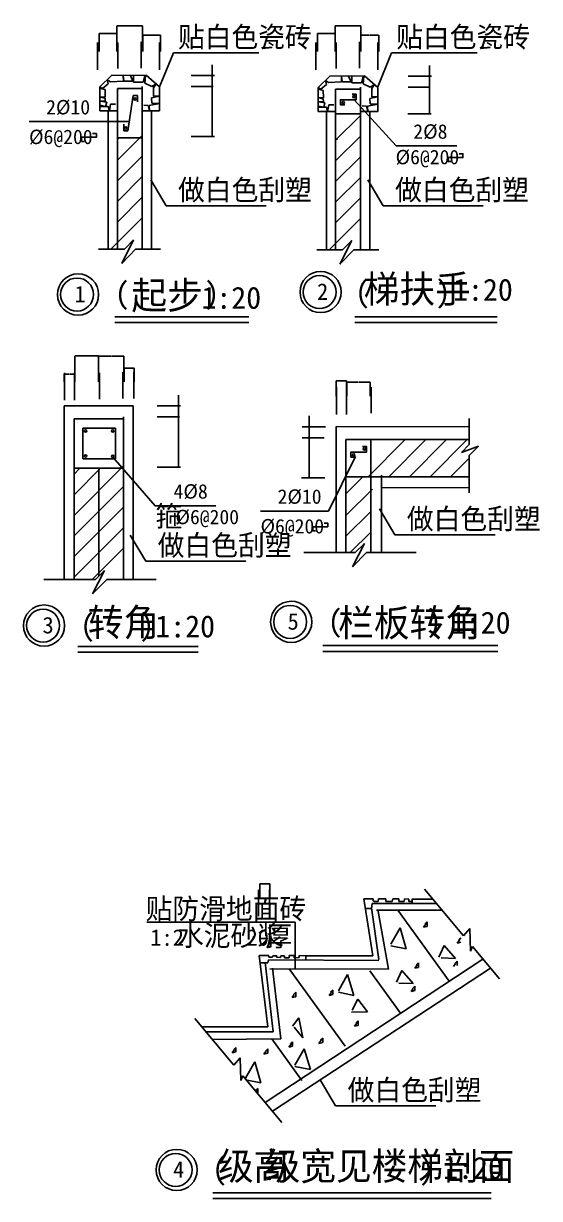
# Model space of a CAD drawing. Header units: metres. Extents: x -11437 to 5309, y -3641 to 2059.
# Drawn here: x 2803 to 5309, y -3641 to 2059 of the extents above; entities that cross this region are included whole.
import ezdxf

# ---------------------------------------------------------------- set-up
doc = ezdxf.new("R2010")
doc.units = ezdxf.units.M
for name, color, linetype in [('LM', 4, 'Continuous'), ('PUB_DIM', 3, 'Continuous'), ('PUB_TEXT', 7, 'Continuous'), ('PUB_WALL', 255, 'Continuous'), ('S_SURFACE', 6, 'Continuous')]:
    doc.layers.add(name, color=color, linetype=linetype)
doc.dimstyles.get("Standard").update_dxf_attribs({"dimtxt": 2.5, "dimasz": 2.5, "dimexe": 1.25, "dimexo": 0.625, "dimtad": 1, "dimcen": 2.5, "dimazin": 3, "dimtfac": 1, "dimtmove": 0, "dimatfit": 3})

# ---------------------------------------------------------------- blocks, each defined once
blk = doc.blocks.new('*D22')
for p, q in [((3951.12, -2189.66), (3951.12, -2115)), ((3951.37, -2115), (3974.62, -2115)), ((3976.62, -2115), (3999.87, -2115)), ((4000.12, -2189.66), (4000.12, -2115))]:
    blk.add_line(p, q)
at = {"layer": 'Defpoints'}
for p in [(3951.12, -2115), (3951.12, -2189.66), (4000.12, -2189.66)]:
    blk.add_point(p, dxfattribs=at)
at = {"layer": 'PUB_DIM', "insert": (3975.62, -2115), "char_height": 1, "attachment_point": 5}
blk.add_mtext('20', dxfattribs=at)
blk = doc.blocks.new('*D23')
for p, q in [((3382.12, 1923.34), (3382.12, 2002.59)), ((3382.37, 2002.59), (3424.12, 2002.59)), ((3426.12, 2002.59), (3467.87, 2002.59)), ((3468.12, 1923.34), (3468.12, 2002.59))]:
    blk.add_line(p, q)
at = {"layer": 'Defpoints'}
for p in [(3382.12, 2002.59), (3382.12, 1923.34), (3468.12, 1923.34)]:
    blk.add_point(p, dxfattribs=at)
at = {"layer": 'PUB_DIM', "insert": (3425.12, 2002.59), "char_height": 1, "attachment_point": 5}
blk.add_mtext('25', dxfattribs=at)
blk = doc.blocks.new('*D24')
for p, q in [((3171.12, 1923.34), (3171.12, 2011.05)), ((3171.37, 2011.05), (3213.12, 2011.05)), ((3215.12, 2011.05), (3256.87, 2011.05)), ((3257.12, 1923.34), (3257.12, 2011.05))]:
    blk.add_line(p, q)
at = {"layer": 'Defpoints'}
for p in [(3171.12, 2011.05), (3171.12, 1923.34), (3257.12, 1923.34)]:
    blk.add_point(p, dxfattribs=at)
at = {"layer": 'PUB_DIM', "insert": (3214.12, 2011.05), "char_height": 1, "attachment_point": 5}
blk.add_mtext('25', dxfattribs=at)
blk = doc.blocks.new('*D25')
for p, q in [((3257.12, 1923.34), (3257.12, 2048.67)), ((3257.37, 2048.67), (3318.12, 2048.67)), ((3320.12, 2048.67), (3380.87, 2048.67)), ((3381.12, 1923.34), (3381.12, 2048.67))]:
    blk.add_line(p, q)
at = {"layer": 'Defpoints'}
for p in [(3257.12, 2048.67), (3257.12, 1923.34), (3381.12, 1923.34)]:
    blk.add_point(p, dxfattribs=at)
at = {"layer": 'PUB_DIM', "insert": (3319.12, 2048.67), "char_height": 1, "attachment_point": 5}
blk.add_mtext('60', dxfattribs=at)
blk = doc.blocks.new('*D26')
for p, q in [((3720.12, 1753.34), (3720.12, 1616.34)), ((3719.87, 1616.34), (3719.62, 1616.34)), ((3720.12, 1511.34), (3720.12, 1616.34)), ((3720.12, 1616.34), (3720.12, 1616.34)), ((3720.37, 1616.34), (3720.62, 1616.34))]:
    blk.add_line(p, q)
at = {"layer": 'Defpoints'}
for p in [(3720.12, 1753.34), (3720.12, 1616.34), (3720.12, 1511.34)]:
    blk.add_point(p, dxfattribs=at)
at = {"layer": 'PUB_DIM', "insert": (3720.12, 1617.465), "char_height": 1, "attachment_point": 5}
blk.add_mtext('120', dxfattribs=at)
blk = doc.blocks.new('*D27')
for p, q in [((3719.87, 1859.29), (3719.62, 1859.29)), ((3720.12, 1751.34), (3720.12, 1859.29)), ((3720.12, 1808.34), (3720.12, 1859.29)), ((3720.12, 1859.29), (3720.12, 1859.29)), ((3720.37, 1859.29), (3720.62, 1859.29))]:
    blk.add_line(p, q)
at = {"layer": 'Defpoints'}
for p in [(3720.12, 1859.29), (3720.12, 1808.34), (3720.12, 1751.34)]:
    blk.add_point(p, dxfattribs=at)
at = {"layer": 'PUB_DIM', "insert": (3720.12, 1860.415), "char_height": 1, "attachment_point": 5}
blk.add_mtext('25', dxfattribs=at)
blk = doc.blocks.new('*D28')
for p, q in [((4317.12, 1923.34), (4317.12, 2048.67)), ((4317.37, 2048.67), (4378.12, 2048.67)), ((4380.12, 2048.67), (4440.87, 2048.67)), ((4441.12, 1923.34), (4441.12, 2048.67))]:
    blk.add_line(p, q)
at = {"layer": 'Defpoints'}
for p in [(4317.12, 2048.67), (4317.12, 1923.34), (4441.12, 1923.34)]:
    blk.add_point(p, dxfattribs=at)
at = {"layer": 'PUB_DIM', "insert": (4379.12, 2048.67), "char_height": 1, "attachment_point": 5}
blk.add_mtext('60', dxfattribs=at)
blk = doc.blocks.new('*D29')
for p, q in [((4231.12, 1923.34), (4231.12, 2011.05)), ((4231.37, 2011.05), (4273.12, 2011.05)), ((4275.12, 2011.05), (4316.87, 2011.05)), ((4317.12, 1923.34), (4317.12, 2011.05))]:
    blk.add_line(p, q)
at = {"layer": 'Defpoints'}
for p in [(4231.12, 2011.05), (4231.12, 1923.34), (4317.12, 1923.34)]:
    blk.add_point(p, dxfattribs=at)
at = {"layer": 'PUB_DIM', "insert": (4274.12, 2011.05), "char_height": 1, "attachment_point": 5}
blk.add_mtext('25', dxfattribs=at)
blk = doc.blocks.new('*D30')
for p, q in [((4442.12, 1923.34), (4442.12, 2002.59)), ((4442.37, 2002.59), (4484.12, 2002.59)), ((4486.12, 2002.59), (4527.87, 2002.59)), ((4528.12, 1923.34), (4528.12, 2002.59))]:
    blk.add_line(p, q)
at = {"layer": 'Defpoints'}
for p in [(4442.12, 2002.59), (4442.12, 1923.34), (4528.12, 1923.34)]:
    blk.add_point(p, dxfattribs=at)
at = {"layer": 'PUB_DIM', "insert": (4485.12, 2002.59), "char_height": 1, "attachment_point": 5}
blk.add_mtext('25', dxfattribs=at)
blk = doc.blocks.new('*D31')
for p, q in [((4191.12, 49.34), (4191.12, -16.73)), ((4190.87, -16.73), (4190.62, -16.73)), ((4191.12, -144.66), (4191.12, -16.73)), ((4191.12, -16.73), (4191.12, -16.73)), ((4191.37, -16.73), (4191.62, -16.73))]:
    blk.add_line(p, q)
at = {"layer": 'Defpoints'}
for p in [(4191.12, 49.34), (4191.12, -16.73), (4191.12, -144.66)]:
    blk.add_point(p, dxfattribs=at)
at = {"layer": 'PUB_DIM', "insert": (4191.12, -15.605), "char_height": 1, "attachment_point": 5}
blk.add_mtext('120', dxfattribs=at)
blk = doc.blocks.new('*D32')
for p, q in [((4190.87, 155.29), (4190.62, 155.29)), ((4191.12, 47.34), (4191.12, 155.29)), ((4191.12, 104.34), (4191.12, 155.29)), ((4191.12, 155.29), (4191.12, 155.29)), ((4191.37, 155.29), (4191.62, 155.29))]:
    blk.add_line(p, q)
at = {"layer": 'Defpoints'}
for p in [(4191.12, 155.29), (4191.12, 104.34), (4191.12, 47.34)]:
    blk.add_point(p, dxfattribs=at)
at = {"layer": 'PUB_DIM', "insert": (4191.12, 156.415), "char_height": 1, "attachment_point": 5}
blk.add_mtext('20', dxfattribs=at)
blk = doc.blocks.new('*D33')
for p, q in [((4373.12, 251.34), (4373.12, 319.34)), ((4373.37, 319.34), (4429.12, 319.34)), ((4431.12, 319.34), (4486.87, 319.34)), ((4487.12, 251.34), (4487.12, 319.34))]:
    blk.add_line(p, q)
at = {"layer": 'Defpoints'}
for p in [(4373.12, 319.34), (4373.12, 251.34), (4487.12, 251.34)]:
    blk.add_point(p, dxfattribs=at)
at = {"layer": 'PUB_DIM', "insert": (4430.12, 319.34), "char_height": 1, "attachment_point": 5}
blk.add_mtext('60', dxfattribs=at)
blk = doc.blocks.new('*D34')
for p, q in [((4321.12, 251.34), (4321.12, 326.17)), ((4321.37, 326.17), (4345.62, 326.17)), ((4347.62, 326.17), (4371.87, 326.17)), ((4372.12, 251.34), (4372.12, 326.17))]:
    blk.add_line(p, q)
at = {"layer": 'Defpoints'}
for p in [(4321.12, 326.17), (4321.12, 251.34), (4372.12, 251.34)]:
    blk.add_point(p, dxfattribs=at)
at = {"layer": 'PUB_DIM', "insert": (4346.62, 326.17), "char_height": 1, "attachment_point": 5}
blk.add_mtext('20', dxfattribs=at)
blk = doc.blocks.new('*D35')
for p, q in [((3167.12, 320.34), (3167.12, 445.67)), ((3167.37, 445.67), (3228.12, 445.67)), ((3230.12, 445.67), (3290.87, 445.67)), ((3291.12, 320.34), (3291.12, 445.67))]:
    blk.add_line(p, q)
at = {"layer": 'Defpoints'}
for p in [(3167.12, 445.67), (3167.12, 320.34), (3291.12, 320.34)]:
    blk.add_point(p, dxfattribs=at)
at = {"layer": 'PUB_DIM', "insert": (3229.12, 445.67), "char_height": 1, "attachment_point": 5}
blk.add_mtext('60', dxfattribs=at)
blk = doc.blocks.new('*D36')
for p, q in [((4774.12, 1750), (4774.12, 1685.5)), ((4773.87, 1685.5), (4773.62, 1685.5)), ((4774.12, 1621), (4774.12, 1685.5)), ((4774.12, 1685.5), (4774.12, 1685.5)), ((4774.37, 1685.5), (4774.62, 1685.5))]:
    blk.add_line(p, q)
at = {"layer": 'Defpoints'}
for p in [(4774.12, 1750), (4774.12, 1685.5), (4774.12, 1621)]:
    blk.add_point(p, dxfattribs=at)
at = {"layer": 'PUB_DIM', "insert": (4774.12, 1686.625), "char_height": 1, "attachment_point": 5}
blk.add_mtext('60', dxfattribs=at)
blk = doc.blocks.new('*D37')
for p, q in [((4773.87, 1855.95), (4773.62, 1855.95)), ((4774.12, 1748), (4774.12, 1855.95)), ((4774.12, 1805), (4774.12, 1855.95)), ((4774.12, 1855.95), (4774.12, 1855.95)), ((4774.37, 1855.95), (4774.62, 1855.95))]:
    blk.add_line(p, q)
at = {"layer": 'Defpoints'}
for p in [(4774.12, 1855.95), (4774.12, 1805), (4774.12, 1748)]:
    blk.add_point(p, dxfattribs=at)
at = {"layer": 'PUB_DIM', "insert": (4774.12, 1857.075), "char_height": 1, "attachment_point": 5}
blk.add_mtext('25', dxfattribs=at)
blk = doc.blocks.new('*D38')
for p, q in [((3001.12, 320.34), (3001.12, 358.36)), ((3001.37, 358.36), (3025.62, 358.36)), ((3027.62, 358.36), (3051.87, 358.36)), ((3052.12, 320.34), (3052.12, 358.36))]:
    blk.add_line(p, q)
at = {"layer": 'Defpoints'}
for p in [(3001.12, 358.36), (3001.12, 320.34), (3052.12, 320.34)]:
    blk.add_point(p, dxfattribs=at)
at = {"layer": 'PUB_DIM', "insert": (3026.62, 358.36), "char_height": 1, "attachment_point": 5}
blk.add_mtext('20', dxfattribs=at)
blk = doc.blocks.new('*D39')
for p, q in [((3053.12, 320.34), (3053.12, 447)), ((3053.37, 447), (3109.12, 447)), ((3111.12, 447), (3166.87, 447)), ((3167.12, 320.34), (3167.12, 447))]:
    blk.add_line(p, q)
at = {"layer": 'Defpoints'}
for p in [(3053.12, 447), (3053.12, 320.34), (3167.12, 320.34)]:
    blk.add_point(p, dxfattribs=at)
at = {"layer": 'PUB_DIM', "insert": (3110.12, 447), "char_height": 1, "attachment_point": 5}
blk.add_mtext('60', dxfattribs=at)
blk = doc.blocks.new('*D40')
for p, q in [((3292.12, 321.34), (3292.12, 387.17)), ((3292.37, 387.17), (3315.62, 387.17)), ((3317.62, 387.17), (3340.87, 387.17)), ((3341.12, 321.34), (3341.12, 387.17))]:
    blk.add_line(p, q)
at = {"layer": 'Defpoints'}
for p in [(3292.12, 387.17), (3292.12, 321.34), (3341.12, 321.34)]:
    blk.add_point(p, dxfattribs=at)
at = {"layer": 'PUB_DIM', "insert": (3316.62, 387.17), "char_height": 1, "attachment_point": 5}
blk.add_mtext('20', dxfattribs=at)
blk = doc.blocks.new('*D41')
for p, q in [((3555.87, 256.29), (3555.62, 256.29)), ((3556.12, 148.34), (3556.12, 256.29)), ((3556.12, 205.34), (3556.12, 256.29)), ((3556.12, 256.29), (3556.12, 256.29)), ((3556.37, 256.29), (3556.62, 256.29))]:
    blk.add_line(p, q)
at = {"layer": 'Defpoints'}
for p in [(3556.12, 256.29), (3556.12, 205.34), (3556.12, 148.34)]:
    blk.add_point(p, dxfattribs=at)
at = {"layer": 'PUB_DIM', "insert": (3556.12, 257.415), "char_height": 1, "attachment_point": 5}
blk.add_mtext('20', dxfattribs=at)
blk = doc.blocks.new('*D42')
for p, q in [((3556.12, 150.34), (3556.12, 13.34)), ((3555.87, 13.34), (3555.62, 13.34)), ((3556.12, -91.66), (3556.12, 13.34)), ((3556.12, 13.34), (3556.12, 13.34)), ((3556.37, 13.34), (3556.62, 13.34))]:
    blk.add_line(p, q)
at = {"layer": 'Defpoints'}
for p in [(3556.12, 150.34), (3556.12, 13.34), (3556.12, -91.66)]:
    blk.add_point(p, dxfattribs=at)
at = {"layer": 'PUB_DIM', "insert": (3556.12, 14.465), "char_height": 1, "attachment_point": 5}
blk.add_mtext('120', dxfattribs=at)

msp = doc.modelspace()

# ---------------------------------------------------------------- linework, layer by layer
for p, q in [((3163.12, 1967.34), (3163.12, 1834.34)), ((3262.12, 1967.34), (3262.12, 1840.34)), ((3375.12, 1970.34), (3375.12, 1843.34)), ((3464.12, 1967.34), (3464.12, 1834.34)), ((4223.12, 1967.34), (4223.12, 1834.34)), ((4322.12, 1967.34), (4322.12, 1840.34)), ((4435.12, 1970.34), (4435.12, 1843.34)), ((4524.12, 1967.34), (4524.12, 1834.34)), ((3174.12, 1752.34), (3230.12, 1807.34)), ((3210.12, 1786.34), (3225.12, 1776.34)), ((3214.12, 1766.34), (3210.12, 1786.34)), ((3225.12, 1776.34), (3288.12, 1779.34)), ((3230.12, 1807.96), (3400.44, 1807.2)), ((3287.12, 1806.34), (3291.12, 1779.34)), ((3288.12, 1779.34), (3287.12, 1806.34)), ((3291.12, 1779.34), (3334.12, 1779.34)), ((3334.12, 1779.34), (3322.12, 1807.34)), ((3337.12, 1806.34), (3338.12, 1774.34)), ((3338.12, 1774.34), (3385.12, 1774.34)), ((3385.12, 1774.34), (3392.12, 1807.34)), ((3395.12, 1806.34), (3392.12, 1769.34)), ((3392.12, 1769.34), (3426.12, 1754.34)), ((3464.12, 1752.34), (3399.12, 1808.34)), ((3617.12, 1807.34), (3730.12, 1807.34)), ((4234.12, 1749), (4290.12, 1804)), ((4270.12, 1783), (4285.12, 1773)), ((4274.12, 1763), (4270.12, 1783)), ((4285.12, 1773), (4348.12, 1776)), ((4290.12, 1804.62), (4460.44, 1803.86)), ((4347.12, 1803), (4351.12, 1776)), ((4348.12, 1776), (4347.12, 1803)), ((4351.12, 1776), (4394.12, 1776)), ((4394.12, 1776), (4382.12, 1804)), ((4397.12, 1803), (4398.12, 1771)), ((4398.12, 1771), (4445.12, 1771)), ((4445.12, 1771), (4452.12, 1804)), ((4455.12, 1803), (4452.12, 1766)), ((4524.12, 1749), (4459.12, 1805)), ((4671.12, 1804), (4784.12, 1804)), ((3173.12, 1752.34), (3187.12, 1743.34)), ((3174.12, 1635.96), (3174.12, 1752.34)), ((3175.12, 1744.34), (3199.12, 1738.34)), ((3187.12, 1743.34), (3214.12, 1766.34)), ((3199.12, 1738.34), (3200.12, 1701.34)), ((3426.12, 1754.34), (3447.12, 1766.34)), ((3447.12, 1766.34), (3434.12, 1747.34)), ((3434.12, 1747.34), (3434.12, 1707.34)), ((3464.12, 1634.99), (3464.12, 1752.34)), ((3617.12, 1753.34), (3724.12, 1753.34)), ((4233.12, 1749), (4247.12, 1740)), ((4234.12, 1632.62), (4234.12, 1749)), ((4235.12, 1741), (4259.12, 1735)), ((4247.12, 1740), (4274.12, 1763)), ((4259.12, 1735), (4260.12, 1698)), ((4452.12, 1766), (4486.12, 1751)), ((4486.12, 1751), (4507.12, 1763)), ((4507.12, 1763), (4494.12, 1744)), ((4494.12, 1744), (4494.12, 1704)), ((4524.12, 1631.65), (4524.12, 1749)), ((4671.12, 1750), (4778.12, 1750)), ((3175.12, 1682.34), (3207.12, 1677.34)), ((3200.12, 1682.34), (3175.12, 1682.34)), ((3201.12, 1656.34), (3175.12, 1662.34)), ((3175.12, 1662.34), (3176.12, 1656.34)), ((3176.12, 1701.34), (3199.12, 1696.34)), ((3200.12, 1701.34), (3176.12, 1701.34)), ((3176.12, 1656.34), (3214.12, 1656.34)), ((3199.12, 1696.34), (3200.12, 1682.34)), ((3207.12, 1677.34), (3201.12, 1656.34)), ((3214.12, 1656.34), (3220.12, 1636.34)), ((3220.12, 1636.34), (3226.12, 1667.34)), ((3226.12, 1667.34), (3250.12, 1668.34)), ((3409.12, 1661.34), (3388.12, 1663.34)), ((3415.12, 1635.34), (3409.12, 1661.34)), ((3464.12, 1671.34), (3413.12, 1661.34)), ((3413.12, 1661.34), (3415.12, 1635.34)), ((3462.12, 1706.34), (3425.12, 1699.34)), ((3425.12, 1699.34), (3426.12, 1673.34)), ((3426.12, 1673.34), (3464.12, 1671.34)), ((3434.12, 1707.34), (3464.12, 1706.34)), ((3464.12, 1706.34), (3462.12, 1706.34)), ((4235.12, 1679), (4267.12, 1674)), ((4260.12, 1679), (4235.12, 1679)), ((4261.12, 1653), (4235.12, 1659)), ((4235.12, 1659), (4236.12, 1653)), ((4260.12, 1698), (4236.12, 1698)), ((4236.12, 1698), (4259.12, 1693)), ((4259.12, 1693), (4260.12, 1679)), ((4267.12, 1674), (4261.12, 1653)), ((4280.12, 1633), (4286.12, 1664)), ((4286.12, 1664), (4310.12, 1665)), ((4469.12, 1658), (4448.12, 1660)), ((4475.12, 1632), (4469.12, 1658)), ((4524.12, 1668), (4473.12, 1658)), ((4473.12, 1658), (4475.12, 1632)), ((4522.12, 1703), (4485.12, 1696)), ((4485.12, 1696), (4486.12, 1670)), ((4486.12, 1670), (4524.12, 1668)), ((4494.12, 1704), (4524.12, 1703)), ((4524.12, 1703), (4522.12, 1703)), ((3174.12, 1635.96), (3259.12, 1635.68)), ((3215.12, 964.34), (3215.12, 1635.82)), ((3379.12, 1635.27), (3464.12, 1634.99)), ((3425.12, 964.34), (3425.12, 1635.12)), ((4234.12, 1632.62), (4319.12, 1632.34)), ((4236.12, 1653), (4274.12, 1653)), ((4274.12, 1653), (4280.12, 1633)), ((4275.12, 961), (4275.12, 1632.49)), ((4319.12, 1492.87), (4439.12, 1612.87)), ((4439.12, 1631.94), (4524.12, 1631.65)), ((4485.12, 961), (4485.12, 1631.78)), ((4670.12, 1621), (4783.12, 1621)), ((3259.12, 1396.21), (3379.12, 1516.21)), ((3259.12, 1496.21), (3267.25, 1504.34)), ((3617.12, 1510.34), (3730.12, 1510.34)), ((4319.12, 1392.87), (4439.12, 1512.87)), ((4319.12, 1492.87), (4327.25, 1501)), ((3259.12, 1296.21), (3379.12, 1416.21)), ((4319.12, 1292.87), (4439.12, 1412.87)), ((3259.12, 1196.21), (3379.12, 1316.21)), ((4319.12, 1192.87), (4439.12, 1312.87)), ((3259.12, 1096.21), (3379.12, 1216.21)), ((4319.12, 1092.87), (4439.12, 1212.87)), ((3227.25, 964.34), (3379.12, 1116.21)), ((4287.25, 961), (4439.12, 1112.87)), ((3338.12, 1009.34), (3280.12, 895.34)), ((3293.12, 964.34), (3338.12, 1009.34)), ((4398.12, 1006), (4340.12, 892)), ((4353.12, 961), (4398.12, 1006)), ((3168.12, 964.34), (3293.12, 964.34)), ((3280.12, 895.34), (3348.12, 965.34)), ((3347.15, 964.34), (3468.13, 964.34)), ((4228.12, 961), (4353.12, 961)), ((4340.12, 892), (4408.12, 962)), ((4407.15, 961), (4528.13, 961)), ((3003.12, 364.34), (3003.12, 231.34)), ((3051.12, 364.34), (3051.12, 231.34)), ((3172.12, 364.34), (3172.12, 237.34)), ((3285.12, 367.34), (3285.12, 240.34)), ((3339.12, 367.34), (3339.12, 240.34)), ((4323.12, 295.34), (4323.12, 162.34)), ((4371.12, 295.34), (4371.12, 162.34)), ((4492.12, 295.34), (4492.12, 168.34)), ((3001.12, 205.24), (3335.12, 204.12)), ((3001.12, -638.66), (3001.12, 205.24)), ((3335.12, -638.66), (3335.12, 204.12)), ((3453.12, 204.34), (3566.12, 204.34)), ((3453.12, 150.34), (3560.12, 150.34)), ((4968.12, 143.34), (4968.12, 16.34)), ((4156.12, 103.34), (4269.12, 103.34)), ((4321.12, 104.24), (4968.12, 102.07)), ((4321.12, -507.66), (4321.12, 104.24)), ((4156.12, 49.34), (4263.12, 49.34)), ((4477.25, -139.66), (4654.12, 37.21)), ((4577.25, -139.66), (4754.12, 37.21)), ((4677.25, -139.66), (4854.12, 37.21)), ((4777.25, -139.66), (4954.12, 37.21)), ((4968.12, 16.34), (4930.12, -21.66)), ((4930.12, -21.66), (5013.12, 8.34)), ((5013.12, 8.34), (4968.12, -36.66)), ((4877.25, -139.66), (4968.12, -48.79)), ((4968.12, -36.66), (4968.12, -217)), ((3049.12, -326.79), (3289.12, -86.79)), ((3049.12, -226.79), (3177.25, -98.66)), ((3049.12, -126.79), (3077.25, -98.66)), ((3453.12, -92.66), (3566.12, -92.66)), ((4153.12, -144.66), (4266.12, -144.66)), ((4366.12, -224.79), (4451.25, -139.66)), ((4542.12, -507.66), (4542.12, -132.46)), ((3049.12, -426.79), (3289.12, -186.79)), ((4369.12, -327.79), (4497.25, -199.66)), ((4542.12, -192.46), (4968.12, -193.89)), ((3049.12, -526.79), (3289.12, -286.79)), ((4369.12, -427.79), (4489.12, -307.79)), ((3049.12, -626.79), (3289.12, -386.79)), ((4389.25, -507.66), (4489.12, -407.79)), ((3137.25, -638.66), (3289.12, -486.79)), ((4164.12, -507.66), (4414.12, -507.66)), ((4459.12, -462.66), (4401.12, -576.66)), ((4401.12, -576.66), (4469.12, -506.66)), ((4414.12, -507.66), (4459.12, -462.66)), ((4468.15, -507.66), (4710.12, -507.66)), ((3197.12, -593.66), (3139.12, -707.66)), ((3152.12, -638.66), (3197.12, -593.66)), ((2902.12, -638.66), (3152.12, -638.66)), ((3139.12, -707.66), (3207.12, -637.66)), ((3206.15, -638.66), (3448.12, -638.66)), ((4749.75, -2141.09), (4939.34, -2366.66)), ((4499.47, -2464.39), (4455.11, -2187.62)), ((4455.11, -2187.62), (4501.12, -2187.78)), ((4493.12, -2233.66), (4497.12, -2210.66)), ((4497.12, -2210.66), (4692.12, -2210.66)), ((4501.12, -2186.66), (4501.12, -2196.66)), ((4501.12, -2196.66), (4508.12, -2199.66)), ((4508.12, -2199.66), (4526.12, -2199.66)), ((4526.12, -2199.66), (4527.12, -2187.66)), ((4527.12, -2187.66), (4562.12, -2187.66)), ((4562.12, -2187.66), (4562.12, -2199.66)), ((4562.12, -2199.66), (4594.12, -2199.66)), ((4594.12, -2199.66), (4596.12, -2187.66)), ((4596.12, -2187.66), (4626.12, -2186.66)), ((4626.12, -2186.66), (4626.12, -2200.66)), ((4626.12, -2200.66), (4652.12, -2200.66)), ((4652.12, -2200.66), (4653.12, -2186.66)), ((4653.12, -2186.66), (4674.12, -2188.66)), ((4674.12, -2188.66), (4675.12, -2200.66)), ((4675.12, -2200.66), (4689.12, -2199.66)), ((4686.12, -2209.66), (4807.38, -2209.66)), ((4689.12, -2188.41), (4789.8, -2188.75)), ((4690.12, -2211.66), (4690.12, -2188.66)), ((4462.12, -2233.66), (4493.12, -2233.66)), ((4529.12, -2481.66), (4493.12, -2230.66)), ((4870.45, -2586.67), (4621.56, -2241.99)), ((4123, -2301), (3402.88, -2301)), ((4123, -2526.88), (4123, -2301)), ((4587.12, -2407.66), (4632.12, -2328.66)), ((4632.12, -2328.66), (4662.12, -2429.66)), ((4746.12, -2324.66), (4757.12, -2309.66)), ((4764.12, -2320.66), (4746.12, -2324.66)), ((4753.12, -2309.66), (4764.12, -2298.66)), ((4764.12, -2298.66), (4764.12, -2320.66)), ((4939.34, -2366.66), (4970.05, -2331.71)), ((4970.05, -2331.71), (4973.32, -2441.29)), ((4909.63, -2402.21), (4920.63, -2387.21)), ((4916.63, -2387.21), (4927.63, -2376.21)), ((4662.12, -2429.66), (4587.12, -2414.66)), ((4819.63, -2470.21), (4845.63, -2414.21)), ((4845.63, -2414.21), (4901.63, -2477.21)), ((4927.63, -2398.21), (4909.63, -2402.21)), ((4973.32, -2441.29), (4983.09, -2418.72)), ((4983.09, -2418.72), (5114.75, -2575.37)), ((3989.99, -2808.64), (3947.11, -2462.53)), ((3947.11, -2462.53), (3995.12, -2462.69)), ((3952.12, -2497.66), (3990.12, -2497.66)), ((4015.12, -2831.66), (3976.12, -2496.66)), ((3990.12, -2497.66), (3993.12, -2482.66)), ((3993.12, -2482.66), (4529.12, -2485.66)), ((3995.12, -2463.66), (3995.12, -2470.66)), ((3995.12, -2470.66), (4013.12, -2469.66)), ((4013.12, -2469.66), (4014.12, -2463.66)), ((4014.12, -2463.66), (4033.12, -2463.66)), ((4033.12, -2463.66), (4032.12, -2470.66)), ((4032.12, -2470.66), (4051.12, -2471.66)), ((4051.12, -2471.66), (4052.12, -2463.66)), ((4052.12, -2463.66), (4071.12, -2463.66)), ((4071.12, -2463.66), (4071.12, -2473.66)), ((4071.12, -2473.66), (4093.12, -2473.66)), ((4093.12, -2462.66), (4117.12, -2462.66)), ((4093.12, -2473.66), (4093.12, -2462.66)), ((4117.12, -2462.66), (4117.12, -2472.66)), ((4117.12, -2472.66), (4141.12, -2471.66)), ((4141.12, -2471.66), (4142.12, -2462.66)), ((4142.12, -2462.66), (4174.12, -2463.66)), ((4174.12, -2486.66), (4174.12, -2460.66)), ((4174.12, -2463.29), (4499.47, -2464.39)), ((4711.12, -2508.66), (4722.12, -2497.66)), ((4722.12, -2497.66), (4722.12, -2519.66)), ((4901.63, -2477.21), (4830.63, -2474.21)), ((4890.63, -2515.21), (4901.63, -2500.21)), ((4897.63, -2500.21), (4908.63, -2489.21)), ((4908.63, -2489.21), (4908.63, -2511.21)), ((4012.09, -3217.29), (5070.57, -2522.81)), ((4365.12, -2902.66), (4093.73, -2526.83)), ((4332.12, -2633.66), (4377.12, -2554.66)), ((4377.12, -2554.66), (4407.12, -2655.66)), ((4633.71, -2742.32), (4485.11, -2536.53)), ((4614.12, -2591.66), (4640.12, -2535.66)), ((4640.12, -2535.66), (4696.12, -2598.66)), ((4704.12, -2523.66), (4715.12, -2508.66)), ((4722.12, -2519.66), (4704.12, -2523.66)), ((4696.12, -2598.66), (4625.12, -2595.66)), ((4685.12, -2636.66), (4696.12, -2621.66)), ((4692.12, -2621.66), (4703.12, -2610.66)), ((4703.12, -2610.66), (4703.12, -2632.66)), ((4107.12, -2666.66), (4118.12, -2651.66)), ((4125.12, -2662.66), (4107.12, -2666.66)), ((4114.12, -2651.66), (4125.12, -2640.66)), ((4125.12, -2640.66), (4125.12, -2662.66)), ((4287.12, -2655.66), (4298.12, -2640.66)), ((4305.12, -2651.66), (4287.12, -2655.66)), ((4294.12, -2640.66), (4305.12, -2629.66)), ((4305.12, -2629.66), (4305.12, -2651.66)), ((4407.12, -2655.66), (4332.12, -2640.66)), ((4399.12, -2726.66), (4426.12, -2674.66)), ((4426.12, -2674.66), (4474.12, -2734.66)), ((4703.12, -2632.66), (4685.12, -2636.66)), ((4474.12, -2734.66), (4396.12, -2737.66)), ((3634.66, -2768.21), (3824.25, -2993.79)), ((4110.12, -2805.66), (4140.12, -2764.66)), ((4140.12, -2764.66), (4159.12, -2861.66)), ((4411.12, -2805.66), (4422.12, -2790.66)), ((4418.12, -2790.66), (4429.12, -2779.66)), ((4429.12, -2779.66), (4429.12, -2801.66)), ((3667.72, -2807.55), (3989.99, -2808.64)), ((3687.99, -2831.66), (4015.12, -2831.66)), ((4159.12, -2861.66), (4117.12, -2809.66)), ((4429.12, -2801.66), (4411.12, -2805.66)), ((4155.12, -3068.66), (4008.93, -2866.21)), ((4092.12, -2906.66), (4103.12, -2891.66)), ((4110.12, -2902.66), (4092.12, -2906.66)), ((4099.12, -2891.66), (4110.12, -2880.66)), ((4110.12, -2880.66), (4110.12, -2902.66)), ((4238.12, -2888.66), (4249.12, -2873.66)), ((4256.12, -2884.66), (4238.12, -2888.66)), ((4245.12, -2873.66), (4256.12, -2862.66)), ((4256.12, -2862.66), (4256.12, -2884.66)), ((3817.12, -2933.66), (3828.12, -2918.66)), ((3835.12, -2929.66), (3817.12, -2933.66)), ((3824.12, -2918.66), (3835.12, -2907.66)), ((3824.25, -2993.79), (3854.96, -2958.83)), ((3835.12, -2907.66), (3835.12, -2929.66)), ((3854.96, -2958.83), (3858.23, -3068.42)), ((3971.12, -2940.66), (3982.12, -2925.66)), ((3989.12, -2936.66), (3971.12, -2940.66)), ((3978.12, -2925.66), (3989.12, -2914.66)), ((3989.12, -2914.66), (3989.12, -2936.66)), ((4121.12, -2993.66), (4166.12, -2914.66)), ((4166.12, -2914.66), (4196.12, -3015.66)), ((3881.12, -3057.66), (3926.12, -2978.66)), ((3926.12, -2978.66), (3956.12, -3079.66)), ((4196.12, -3015.66), (4121.12, -3000.66)), ((3858.23, -3068.42), (3868, -3045.84)), ((3868, -3045.84), (4058.32, -3272.3)), ((3956.12, -3079.66), (3881.12, -3064.66)), ((3930.12, -3117.66), (3941.12, -3106.66)), ((3931.43, -3121.32), (3934.12, -3117.66)), ((3941.12, -3128.66), (3938.16, -3129.32)), ((3941.12, -3106.66), (3941.12, -3128.66))]:
    msp.add_line(p, q)
for points in [[(3259.12, 964.34), (3259.12, 1744.34)], [(3259.12, 1744.34), (3379.12, 1744.34)], [(3379.12, 964.34), (3379.12, 1753.34)], [(4319.12, 961), (4319.12, 1741)], [(4319.12, 1741), (4439.12, 1741)], [(4439.12, 961), (4439.12, 1750)], [(4319.12, 1621), (4439.12, 1621)], [(3259.12, 1504.34), (3379.12, 1504.34)], [(3049.12, 141.34), (3289.12, 141.34)], [(3049.12, -638.66), (3049.12, 141.34)], [(3289.12, -638.66), (3289.12, 150.34)], [(4369.12, 40.34), (4968.12, 40.34)], [(4369.12, -507.66), (4369.12, 40.34)], [(4489.12, -507.66), (4489.12, 40.34)], [(3049.12, -98.66), (3289.12, -98.66)], [(3169.12, -621.66), (3169.12, -98.66)], [(4369.12, -139.66), (4968.12, -139.66)], [(4518.12, -2241.66), (4835.12, -2242.66)], [(4576.12, -2527.66), (4523.12, -2238.66)], [(5033.91, -2479.19), (3976.23, -3174.62)], [(3999.12, -2526.66), (4576.12, -2527.66)], [(4053.12, -2865.66), (4012.12, -2523.66)], [(3720.03, -2869.79), (4053.12, -2865.66)]]:
    msp.add_lwpolyline(points)
for points in [[(3143.15, 744.52, 4000), (3143.15, 744.44, 4000)], [(4321.15, 756.52, 4000), (4321.15, 756.44, 4000)], [(2978.15, -861.48, 4000), (2978.15, -861.56, 4000)], [(4178.15, -843.48, 4000), (4178.15, -843.56, 4000)], [(3622.15, -3502.48, 4000), (3622.15, -3502.56, 4000)]]:
    msp.add_lwpolyline(points, format="xyb")
at = {"layer": 'LM'}
for points in [[(3246, 637), (3898, 637)], [(4412, 637), (5103, 637)], [(3246, 609), (3898, 609)], [(4412, 609), (5103, 609)], [(3067, -963), (3652, -963)], [(4257, -959), (5107, -959)], [(3067, -991), (3652, -991)], [(4257, -987), (5107, -987)], [(3722, -3613), (5074, -3613)], [(3722, -3641), (5074, -3641)]]:
    msp.add_lwpolyline(points, dxfattribs=at)
at = {"layer": 'PUB_DIM'}
for p, q in [((3944.12, -2143.66), (3944.12, -2270.66)), ((3998.12, -2143.66), (3998.12, -2270.66))]:
    msp.add_line(p, q, dxfattribs=at)
at = {"layer": 'PUB_TEXT'}
for points in [[(3098, 1487), (3085, 1487), (3085, 1507), (3157, 1507), (3157, 1525), (3139, 1525)], [(4878, 1389), (4865, 1389), (4865, 1409), (4937, 1409), (4937, 1427), (4919, 1427)], [(4222, -402), (4209, -402), (4209, -382), (4281, -382), (4281, -364), (4263, -364)]]:
    msp.add_lwpolyline(points, dxfattribs=at)
at = {"layer": 'PUB_WALL'}
for p, q in [((3336, 1710), (3310, 1539)), ((3357, 1710), (3336, 1710)), ((3357, 1679), (3357, 1710)), ((3290, 1539), (3290, 1571)), ((3310, 1539), (3290, 1539))]:
    msp.add_line(p, q, dxfattribs=at)
for points in [[(4399, 1716), (4418, 1716), (4418, 1689), (4342, 1689), (4342, 1665), (4364, 1665)], [(4450, 7), (4469, 7), (4469, -20), (4393, -20), (4393, -44), (4415, -44)]]:
    msp.add_lwpolyline(points, dxfattribs=at)
msp.add_lwpolyline([(3092, 96), (3250, 96), (3250, -52), (3092, -52)], close=True, dxfattribs=at)
for centre in [(3345, 1693.6), (4355.73, 1675.45), (4407.73, 1704.45), (3300, 1551.6), (3104.73, 82.45), (3236.73, 82.45), (4458.73, -4.55), (3104.73, -39.55), (3236.73, -40.55), (4406.73, -33.55)]:
    msp.add_circle(centre, 5.6, dxfattribs=at)
at = {"layer": 'S_SURFACE'}
for p, q in [((3531, 1917), (3464.12, 1752.34)), ((3531, 1917), (3946, 1917)), ((4591, 1917), (4524.12, 1752.34)), ((4591, 1917), (5006, 1917)), ((4613, 1465), (4410, 1687)), ((2830, 1583), (3315.88, 1583)), ((4613, 1465), (4908, 1465)), ((3496, 1175), (3420.94, 1301.49)), ((4550, 1175), (4474.94, 1301.49)), ((3496, 1175), (3981.88, 1175)), ((4550, 1175), (5035.88, 1175)), ((3442, -281), (3239, -46)), ((4285, -306), (4416, -42)), ((3442, -281), (3737, -281)), ((3954, -306), (4285, -306)), ((4607, -421), (4531.94, -294.51)), ((3397, -549), (3321.94, -422.51)), ((4607, -421), (5092.88, -421)), ((3397, -549), (3882.88, -549)), ((4319.12, -3191.58), (4244.06, -3065.09)), ((4319.12, -3191.58), (4805, -3191.58))]:
    msp.add_line(p, q, dxfattribs=at)
for centre in [(4246.15, 756.44), (3068.15, 744.44), (2903.15, -861.56), (4103.15, -843.56), (3547.15, -3502.56)]:
    msp.add_arc(centre, 100, 0.06, 0, dxfattribs=at)

# ---------------------------------------------------------------- texts
at = {"layer": 'PUB_TEXT'}
for s, height, p in [('贴白色瓷砖', 100, (3552.9, 1944.11)), ('贴白色瓷砖', 100, (4612.9, 1944.11)), ('2%%c10', 70, (2913.12, 1618.34)), ('%%c6@200', 70, (2830.12, 1474.34)), ('2%%c8', 70, (4696.12, 1500.34)), ('%%c6@200', 70, (4610.12, 1376.34)), ('做白色刮塑', 100, (3553.9, 1202.11)), ('做白色刮塑', 100, (4607.9, 1202.11)), ('梯扶手', 133.33, (4455.56, 704.34)), ('(     )', 106.67, (3246.12, 697.34)), ('起步', 133.33, (3327.12, 673.34)), ('(', 106.67, (4413.12, 704.34)), (')', 106.67, (4804.22, 704.34)), ('1:20', 106.67, (4889.12, 714.34)), ('1', 80, (3050.65, 706.44)), ('1:20', 106.67, (3667.12, 675.34)), ('2', 80, (4228.65, 718.44)), ('4%%c8', 70, (3532.12, -245.66)), ('2%%c10', 70, (4037.12, -270.66)), ('箍', 100, (3443.9, -380.89)), ('做白色刮塑', 100, (4664.9, -393.89)), ('%%c6@200', 70, (3541.12, -369.66)), ('%%c6@200', 70, (3954.12, -414.66)), ('做白色刮塑', 100, (3454.9, -521.89)), ('(', 106.67, (3078.12, -912.66)), ('转角', 133.33, (3115.52, -912.66)), (')', 106.67, (3365.88, -912.66)), ('(', 106.67, (4280.12, -892.66)), ('栏板转角', 133.33, (4331.12, -914.66)), (')', 106.67, (4760.48, -893.66)), ('1:20', 106.67, (4878.12, -900.66)), ('3', 80, (2895.65, -899.56)), ('1:20', 106.67, (3443.12, -918.66)), ('5', 80, (4085.65, -881.56)), ('贴防滑地面砖', 100, (3396, -2285)), ('1:2', 80, (3419, -2415)), ('水泥砂浆', 100, (3548.59, -2415)), ('20', 80, (3886.25, -2415)), ('厚', 100, (3977.66, -2418)), ('做白色刮塑', 100, (4377.02, -3164.47)), ('级高', 133.33, (3747.41, -3550.66)), ('级宽见楼梯剖面', 133.33, (3974.05, -3550.66)), ('4', 80, (3529.65, -3540.56)), ('(', 106.67, (3719.12, -3550.66)), (')', 106.67, (4725.15, -3550.66)), ('1:20', 106.67, (4841.12, -3545.66)), ('.', 106.67, (3960.99, -3550.66))]:
    msp.add_text(s, height=height, dxfattribs=at).set_placement(p)

# ---------------------------------------------------------------- dimensions: what is measured, and where the dimension line sits
at = {"layer": 'PUB_DIM'}
for base, p1, p2, text, picture, middle in [((3171.12, 2011.05), (3171.12, 1923.34), (3257.12, 1923.34), '25', '*D24', (3214.12, 2011.05)), ((3257.12, 2048.67), (3257.12, 1923.34), (3381.12, 1923.34), '60', '*D25', (3319.12, 2048.67)), ((3382.12, 2002.59), (3382.12, 1923.34), (3468.12, 1923.34), '25', '*D23', (3425.12, 2002.59)), ((4231.12, 2011.05), (4231.12, 1923.34), (4317.12, 1923.34), '25', '*D29', (4274.12, 2011.05)), ((4317.12, 2048.67), (4317.12, 1923.34), (4441.12, 1923.34), '60', '*D28', (4379.12, 2048.67)), ((4442.12, 2002.59), (4442.12, 1923.34), (4528.12, 1923.34), '25', '*D30', (4485.12, 2002.59)), ((3720.12, 1859.29), (3720.12, 1751.34), (3720.12, 1808.34), '25', '*D27', (3720.12, 1860.415)), ((4774.12, 1855.95), (4774.12, 1748), (4774.12, 1805), '25', '*D37', (4774.12, 1857.075)), ((3720.12, 1616.34), (3720.12, 1511.34), (3720.12, 1753.34), '120', '*D26', (3720.12, 1617.465)), ((4774.12, 1685.5), (4774.12, 1621), (4774.12, 1750), '60', '*D36', (4774.12, 1686.625)), ((3053.12, 447), (3053.12, 320.34), (3167.12, 320.34), '60', '*D39', (3110.12, 447)), ((3167.12, 445.67), (3167.12, 320.34), (3291.12, 320.34), '60', '*D35', (3229.12, 445.67)), ((3001.12, 358.36), (3001.12, 320.34), (3052.12, 320.34), '20', '*D38', (3026.62, 358.36)), ((3292.12, 387.17), (3292.12, 321.34), (3341.12, 321.34), '20', '*D40', (3316.62, 387.17)), ((4321.12, 326.17), (4321.12, 251.34), (4372.12, 251.34), '20', '*D34', (4346.62, 326.17)), ((4373.12, 319.34), (4373.12, 251.34), (4487.12, 251.34), '60', '*D33', (4430.12, 319.34)), ((3556.12, 256.29), (3556.12, 148.34), (3556.12, 205.34), '20', '*D41', (3556.12, 257.415)), ((3556.12, 13.34), (3556.12, -91.66), (3556.12, 150.34), '120', '*D42', (3556.12, 14.465)), ((4191.12, 155.29), (4191.12, 47.34), (4191.12, 104.34), '20', '*D32', (4191.12, 156.415)), ((4191.12, -16.73), (4191.12, -144.66), (4191.12, 49.34), '120', '*D31', (4191.12, -15.605)), ((3951.12, -2115), (3951.12, -2189.66), (4000.12, -2189.66), '20', '*D22', (3975.62, -2115))]:
    dim = msp.add_linear_dim(base=base, p1=p1, p2=p2, text=text, dimstyle='Standard', dxfattribs=at)
    dim.commit()
    dim.dimension.update_dxf_attribs({"geometry": picture, "text_midpoint": middle})

doc.saveas('drawing.dxf')
